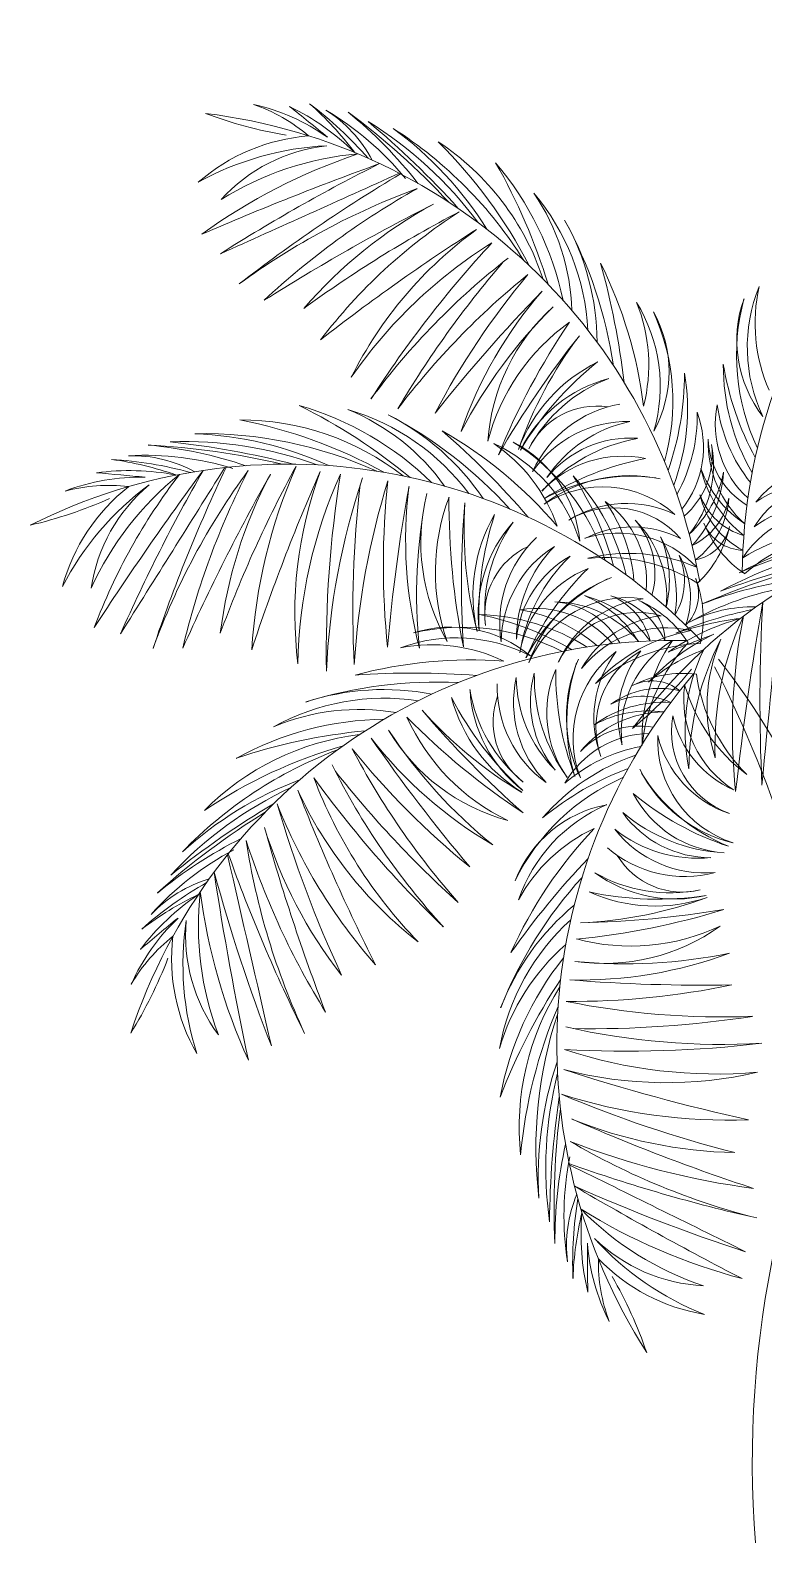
# Model space of a CAD drawing. Header units: centimetres. Extents: x 48 to 15845, y 265 to 7947.
# Drawn here: x 47.98 to 49.217, y 290.49 to 293.042 of the extents above; entities that cross this region are included whole.
import ezdxf

# ---------------------------------------------------------------- set-up
doc = ezdxf.new("R2010")
doc.units = ezdxf.units.CM
doc.layers.add('AMBIENTACIÓN', color=3, linetype='Continuous', lineweight=0)

msp = doc.modelspace()

# ---------------------------------------------------------------- linework, layer by layer
at = {"layer": 'AMBIENTACIÓN', "color": 70, "lineweight": 13}
for centre, radius, start, end in [((50.146, 292.1159), 0.9652, 106.3018, 179.3544), ((48.1586, 291.9439), 0.9652, 9.9939, 83.0464), ((48.5391, 293.6083), 0.7539, 249.5379, 260.2641), ((48.2798, 292.5758), 0.3499, 54.8175, 77.3647), ((48.2638, 292.6468), 0.2859, 49.4734, 71.1098), ((45.8845, 289.7154), 4.0798, 50.4658, 51.6237), ((48.2341, 292.5378), 0.4181, 45.547, 64.0087), ((48.0934, 292.5116), 0.5417, 36.8313, 48.6512), ((48.0534, 292.3937), 0.6584, 41.0741, 52.8239), ((48.2235, 292.4751), 0.5021, 39.1651, 59.4681), ((48.3578, 292.7177), 0.2251, 27.9382, 57.5403), ((48.0462, 292.3268), 0.7445, 37.8745, 50.8657), ((47.7615, 291.8905), 1.2638, 42.9859, 53.3368), ((48.2082, 292.3308), 0.6538, 36.3416, 58.4748), ((47.6038, 291.7546), 1.4766, 41.9491, 50.1428), ((48.2355, 292.3865), 0.6061, 31.8613, 53.9352), ((48.209, 292.2772), 0.7114, 31.9727, 57.3947), ((48.4741, 292.5455), 0.3195, 94.3962, 131.2428), ((48.5043, 292.3514), 0.4967, 92.7906, 119.0043), ((48.511, 292.5669), 0.2823, 96.2938, 137.811), ((48.0886, 292.2675), 0.8245, 27.2979, 45.3338), ((48.4231, 292.4836), 0.4441, 18.2367, 56.5073), ((48.8518, 291.8899), 0.9963, 108.6881, 125.766), ((48.5771, 292.3171), 0.5185, 94.9256, 122.0629), ((50.4558, 287.628), 5.5216, 109.9776, 113.3253), ((49.9165, 290.1269), 3.0088, 116.5986, 122.4767), ((-4.3011, 409.8701), 128.4677, 294.170724, 294.318206), ((49.9993, 290.468), 2.7173, 120.8884, 127.8312), ((47.9113, 292.3289), 0.9842, 16.8291, 29.8379), ((48.362, 292.4772), 0.5282, 11.9394, 40.2686), ((49.0493, 291.6376), 1.2114, 110.1263, 126.2685), ((49.2802, 291.6166), 1.3271, 119.2123, 133.0258), ((50.2206, 289.6688), 3.4528, 116.8692, 122.3181), ((49.028, 292.0684), 0.7736, 118.3964, 139.3239), ((48.6601, 292.7489), 0, 25.541, 28.1974), ((48.5241, 292.5589), 0.3697, 1.634, 34.3215), ((48.5329, 292.5169), 0.3881, 2.8749, 40.1845), ((49.6463, 290.9295), 2.0376, 117.5645, 126.2559), ((49.2032, 291.9607), 0.9223, 122.8102, 142.6863), ((48.5141, 292.5142), 0.4219, 0.2442, 29.5174), ((48.2402, 292.3702), 0.7313, 8.3399, 28.7612), ((50.4957, 289.9392), 3.2809, 122.4993, 128.1359), ((49.1369, 292.1497), 0.6877, 125.9737, 153.4767), ((48.7329, 292.7063), 0, 28.1974, 36.8013), ((49.191, 291.9947), 0.8135, 122.1122, 145.3856), ((50.1563, 291.3923), 1.9029, 137.2634, 147.3071), ((49.5166, 291.7146), 1.1929, 127.7575, 143.7356), ((50.1373, 291.4898), 1.7884, 139.5534, 149.2711), ((48.2708, 292.3166), 0.7492, 7.0127, 26.3784), ((47.6, 292.2801), 1.3919, 6.9199, 15.3873), ((49.6498, 291.6066), 1.318, 129.0655, 142.7962), ((49.8409, 291.7771), 1.3309, 140.1455, 152.2662), ((50.8506, 290.6592), 2.7936, 135.9348, 141.5466), ((49.3934, 292.1269), 0.727, 139.1797, 160.8353), ((49.4598, 292.5073), 0.2704, 157.7459, 205.5533), ((49.4833, 292.5477), 0.2807, 167.2314, 203.6757), ((49.4663, 291.9673), 0.8576, 134.8075, 152.3331), ((49.0889, 292.3256), 0.3378, 132.2291, 176.05), ((48.7722, 292.4415), 0.2704, 343.7949, 31.6023), ((48.7425, 292.4775), 0.2807, 345.6725, 22.1168), ((48.6998, 292.4161), 0.3641, 343.8677, 24.4831), ((48.8492, 292.4659), 0.2082, 331.3238, 29.0532), ((49.5353, 292.494), 0.3641, 164.8652, 205.4805), ((49.3799, 292.5189), 0.2082, 160.295, 218.0244), ((49.0963, 292.2605), 0.3555, 125.5726, 165.6058), ((49.9077, 291.8611), 1.2292, 145.9307, 157.7739), ((50.2168, 291.4901), 1.6711, 141.6529, 149.9843), ((49.4689, 292.1019), 0.7052, 142.9333, 160.7115), ((49.0573, 292.2395), 0.2712, 116.3068, 159.4339), ((49.2803, 292.051), 0.5515, 128.4933, 149.1481), ((48.5847, 292.4633), 0.4988, 340.8291, 0.0392), ((48.7245, 292.4032), 0.3641, 339.3659, 9.5519), ((49.513, 292.4773), 0.3641, 179.7964, 209.9823), ((49.6412, 292.5593), 0.4988, 189.3091, 208.5191), ((49.0129, 292.2319), 0.2298, 104.3203, 153.673), ((49.0454, 292.2165), 0.2543, 110.5651, 152.0339), ((48.2876, 291.9016), 0.5282, 45.6116, 73.9408), ((47.9947, 291.5284), 0.9842, 50.5013, 63.5101), ((48.4079, 292.0294), 0.3881, 36.5471, 73.8567), ((48.3772, 292.0595), 0.3697, 35.3062, 67.9937), ((48.2455, 291.745), 0.7313, 42.0121, 62.4334), ((48.3936, 292.0167), 0.4219, 33.9164, 63.1896), ((48.9354, 292.2812), 0.127, 81.3988, 154.5592), ((49.009, 292.2148), 0.1997, 99.916, 155.4393), ((48.8302, 292.3917), 0.2747, 331.1669, 1.2596), ((48.9472, 292.3387), 0.1683, 321.6084, 20.5606), ((49.3038, 292.3774), 0.1683, 168.7876, 227.7399), ((49.4106, 292.4488), 0.2747, 188.0887, 218.1813), ((48.2711, 291.6503), 0.7114, 65.6449, 91.0669), ((48.2326, 291.756), 0.6061, 65.5335, 87.6074), ((48.335, 291.9408), 0.4441, 51.9089, 90.1795), ((48.1763, 291.5755), 0.8245, 60.9701, 79.006), ((48.3007, 291.7174), 0.7492, 40.6849, 60.0506), ((47.7627, 291.3151), 1.3919, 40.5921, 49.0595), ((48.9871, 292.1888), 0.1933, 88.7513, 145.7045), ((49.0381, 292.162), 0.225, 101.9876, 146.1235), ((48.1131, 291.0804), 1.2638, 76.6581, 87.009), ((48.1082, 291.6014), 0.7445, 71.5467, 84.5379), ((48.2408, 291.6945), 0.6538, 70.0138, 92.147), ((48.0572, 290.8798), 1.4766, 75.6213, 83.815), ((48.6488, 292.0993), 0.2704, 17.4671, 65.2745), ((48.6041, 292.1128), 0.2807, 19.3447, 55.789), ((48.6026, 292.0381), 0.3641, 17.5399, 58.1553), ((48.6993, 292.1624), 0.2082, 4.996, 62.7254), ((49.056, 292.0693), 0.289, 100.2632, 137.4219), ((48.9921, 292.1722), 0.182, 86.0885, 140.7103), ((48.9941, 292.3259), 0.1363, 310.5803, 7.4034), ((48.9471, 292.3086), 0.1855, 321.0713, 10.829), ((49.2596, 292.3572), 0.1363, 181.9448, 238.7679), ((49.3088, 292.3478), 0.1855, 178.5192, 228.2769), ((48.4141, 291.345), 0.9652, 43.666, 116.7186), ((48.0771, 291.661), 0.6584, 74.7463, 86.4961), ((48.045, 291.7813), 0.5417, 70.5035, 82.3234), ((48.1735, 291.8231), 0.5021, 72.8373, 93.1403), ((48.1508, 292.0994), 0.2251, 61.6103, 91.2125), ((48.9794, 292.136), 0.1876, 78.1443, 136.5955), ((49.1077, 291.8418), 0.4861, 100.6342, 122.3857), ((49.3458, 292.1315), 0.1826, 66.5279, 141.0681), ((48.1645, 291.9382), 0.3499, 88.4897, 111.0369), ((48.5554, 291.8876), 0.5185, 128.5978, 155.7351), ((52.7187, 289.0269), 5.5216, 143.6498, 146.9975), ((49.0208, 291.6844), 0.9963, 142.3603, 159.4382), ((48.1475, 291.8812), 0.4181, 79.2192, 97.6809), ((47.7571, 288.2296), 4.0798, 84.138, 85.2959), ((-60.6273, 360.4001), 128.4677, 327.842919, 327.990401), ((50.8844, 290.8075), 3.0088, 150.2708, 156.1489), ((50.7642, 291.1374), 2.7173, 154.5606, 161.5034), ((49.3251, 291.5839), 1.2114, 143.7985, 159.9407), ((49.5289, 291.6945), 1.3271, 152.8845, 166.698), ((51.3915, 290.5949), 3.4528, 150.5414, 155.9903), ((50.2145, 291.3257), 2.0376, 151.2367, 159.9281), ((49.0685, 291.9307), 0.7736, 152.0686, 172.9961), ((49.274, 291.9381), 0.9223, 156.4824, 176.3585), ((51.4705, 290.9724), 3.2809, 156.1715, 161.8081), ((48.385, 292.293), 0, 59.2132, 61.8696), ((49.114, 292.0587), 0.6877, 159.6459, 187.1488), ((49.245, 291.9597), 0.8135, 155.7844, 179.0578), ((48.4693, 292.2979), 0, 61.8696, 70.4735), ((50.3823, 291.9936), 1.9029, 170.9356, 180.9793), ((49.6713, 291.9071), 1.1929, 161.4297, 177.4078), ((48.9904, 292.0525), 0.2384, 77.3791, 127.0689), ((48.9948, 291.9817), 0.3081, 82.3661, 118.5916), ((48.6303, 292.0411), 0.3641, 13.0381, 43.2241), ((48.4807, 292.0136), 0.4988, 14.5013, 33.7114), ((48.9607, 292.3331), 0.1922, 312.7937, 349.0099), ((48.9496, 292.3093), 0.2002, 317.0677, 356.3287), ((49.3062, 292.3481), 0.2002, 193.0195, 232.2805), ((49.2913, 292.3698), 0.1922, 200.3383, 236.5545), ((48.4757, 291.8758), 0.4967, 126.4628, 152.6765), ((48.343, 292.0206), 0.3195, 128.0684, 164.915), ((48.1118, 291.9884), 0.2859, 83.1456, 104.782), ((48.3619, 292.0589), 0.2823, 129.966, 171.4832), ((50.3125, 292.0642), 1.7884, 173.2256, 182.9433), ((49.842, 291.8911), 1.318, 162.7377, 176.4684), ((49.9065, 292.1389), 1.3309, 173.8177, 185.9384), ((51.3667, 291.7684), 2.7936, 169.607, 175.2188), ((49.3402, 292.1819), 0.727, 172.8519, 194.5075), ((49.4893, 292.0895), 0.8576, 168.4797, 186.0053), ((48.9766, 292.1785), 0.3378, 165.9013, 209.7222), ((48.9457, 292.0892), 0.1826, 48.2802, 122.8203), ((49.3278, 292.1279), 0.148, 68.6416, 148.7871), ((49.3104, 292.0944), 0.1856, 67.4231, 125.0715), ((47.8078, 292.9411), 0.7539, 283.2101, 293.9363), ((49.0188, 292.1284), 0.3555, 159.2448, 199.278), ((49.9155, 292.2459), 1.2292, 179.6029, 191.4461), ((50.3785, 292.1086), 1.6711, 175.3251, 183.6565), ((49.4169, 292.203), 0.7052, 176.6055, 194.3837), ((48.9867, 292.0583), 0.1856, 64.2767, 121.9252), ((48.9641, 292.0886), 0.148, 40.5611, 120.7066), ((48.8514, 292.1108), 0.1683, 355.2805, 54.2328), ((48.7246, 292.0901), 0.2747, 4.8391, 34.9318), ((49.7695, 291.287), 0.9652, 70.2156, 143.2682), ((49.0491, 292.2734), 0.111, 295.1453, 349.2423), ((49.018, 292.2613), 0.1404, 306.6602, 356.475), ((49.2139, 292.2965), 0.111, 200.106, 254.203), ((49.2465, 292.2896), 0.1404, 192.8733, 242.6881), ((49.3327, 292.052), 0.1811, 81.2423, 146.4539), ((49.3067, 292.0615), 0.1778, 72.4569, 126.3951), ((48.998, 292.0893), 0.2712, 149.979, 193.1061), ((48.9653, 292.0584), 0.2298, 137.9925, 187.3452), ((49.2881, 292.0561), 0.5515, 162.1654, 182.8203), ((49.0008, 292.0635), 0.2543, 144.2373, 185.7061), ((48.868, 292.0857), 0.1855, 354.7435, 44.5012), ((48.8975, 292.1262), 0.1363, 344.2525, 41.0756), ((49.184, 292.238), 0.0731, 201.8218, 268.4901), ((49.2885, 292.279), 0.1853, 201.5848, 235.9351), ((48.9716, 292.0419), 0.1997, 133.5882, 189.1115), ((48.9957, 292.0264), 0.1778, 62.9531, 116.8913), ((48.9715, 292.0129), 0.1811, 42.8943, 108.1059), ((48.8697, 292.0877), 0.2002, 350.7399, 30.0009), ((48.8658, 292.1137), 0.1922, 346.4659, 22.6821), ((49.088, 292.2205), 0.0731, 280.8581, 347.5264), ((48.9783, 292.244), 0.1853, 313.4131, 347.7634), ((49.5052, 291.4963), 0.7114, 92.1945, 117.6164), ((49.3382, 291.9064), 0.2913, 85.629, 122.4911), ((49.378, 291.9016), 0.2957, 93.4061, 130.8233), ((48.8735, 292.0564), 0.127, 115.071, 188.2314), ((48.9677, 292.0082), 0.1933, 122.4235, 179.3767), ((49.025, 292.0141), 0.225, 135.6598, 179.7957), ((48.9897, 291.8683), 0.2913, 66.8571, 103.7192), ((49.4583, 291.5222), 0.6538, 96.5633, 118.6965), ((49.4235, 291.5736), 0.6061, 92.083, 114.1569), ((50.9555, 290.6256), 1.7576, 118.8834, 184.4161), ((48.9811, 291.9971), 0.182, 119.7607, 174.3825), ((49.0913, 291.9469), 0.289, 133.9354, 171.0941), ((48.9906, 291.96), 0.1876, 111.8165, 170.2677), ((49.2604, 291.7863), 0.4861, 134.3064, 156.0579), ((48.9513, 291.8571), 0.2957, 58.5249, 95.9421), ((48.9724, 292.113), 0.111, 328.8174, 22.9144), ((48.9532, 292.0857), 0.1404, 340.3323, 30.1472), ((49.6186, 290.9158), 1.2638, 103.2077, 113.5585), ((49.6583, 290.7114), 1.4766, 102.1709, 110.3645), ((49.0889, 291.8401), 0.3081, 116.0383, 152.2638), ((49.0461, 291.8966), 0.2384, 111.0513, 160.7411), ((49.0342, 292.0906), 0.0731, 314.5303, 21.1986), ((48.9298, 292.0493), 0.1853, 347.0853, 21.4356), ((49.3813, 291.3796), 0.7445, 98.0963, 111.0874), ((48.9885, 291.9024), 0.1826, 81.9524, 156.4925), ((49.0397, 291.8994), 0.1856, 97.9489, 155.5973), ((48.8629, 291.8949), 0.2002, 35.7504, 75.0113), ((48.8418, 291.9105), 0.1922, 31.4764, 67.6926), ((48.9234, 291.9525), 0.1404, 25.3428, 75.1576), ((48.9177, 291.9854), 0.111, 13.8279, 67.9249), ((48.9326, 291.9102), 0.1853, 32.0958, 66.4461), ((48.9772, 292.0132), 0.0731, 359.5407, 66.2091), ((49.3406, 291.6072), 0.5021, 99.3868, 119.6898), ((-78.6389, 304.3218), 128.4677, 354.392471, 354.539953), ((48.7267, 291.6926), 0.3641, 58.0486, 88.2345), ((48.6403, 291.5673), 0.4988, 59.5118, 78.7218), ((48.8337, 291.8983), 0.1683, 40.291, 99.2433), ((48.7587, 291.794), 0.2747, 49.8496, 79.9422), ((48.8631, 291.8923), 0.1855, 39.7539, 89.5116), ((48.8554, 291.9418), 0.1363, 29.263, 86.0861), ((49.0042, 291.912), 0.148, 74.2333, 154.3788), ((49.0649, 291.8778), 0.1778, 96.6253, 150.5635), ((49.3268, 291.4191), 0.6584, 101.2958, 113.0457), ((49.1968, 291.8442), 0.2251, 88.1599, 117.762), ((54.6564, 291.1374), 5.5216, 170.1993, 173.5471), ((52.2196, 291.9104), 3.0088, 176.8203, 182.6984), ((48.6897, 291.8271), 0.2082, 50.0064, 107.7359), ((48.7092, 291.6709), 0.3641, 62.5504, 103.1657), ((49.0523, 291.8532), 0.1811, 76.5665, 141.7781), ((49.1476, 291.7429), 0.2913, 100.5293, 137.3914), ((49.2915, 291.6475), 0.4181, 105.7687, 124.2305), ((49.2443, 291.5123), 0.5417, 97.0531, 108.8729), ((49.6534, 291.8356), 0.5185, 155.1474, 182.2847), ((50.1606, 291.8618), 0.9963, 168.9098, 185.9878), ((49.0661, 291.0476), 0.9652, 88.6765, 161.7291), ((48.6985, 291.7468), 0.2704, 62.4776, 110.285), ((48.6574, 291.7248), 0.2807, 64.3552, 100.7994), ((49.1218, 291.7123), 0.2957, 92.1971, 129.6143), ((49.1579, 291.8582), 0.1811, 121.5769, 186.7886), ((49.3033, 291.8477), 0.2913, 145.5398, 182.4019), ((49.3066, 291.8078), 0.2957, 137.2076, 174.6247), ((49.2812, 291.7061), 0.3499, 115.0392, 137.5864), ((50.5743, 288.2064), 4.0798, 110.6875, 111.8455), ((49.5875, 291.7894), 0.4967, 153.0123, 179.226), ((49.4038, 291.9023), 0.2823, 156.5156, 198.0327), ((48.7226, 291.2307), 0.7492, 85.6954, 105.061), ((49.1228, 291.8845), 0.2384, 156.0618, 205.7516), ((49.078, 291.8479), 0.1826, 126.9628, 201.503), ((49.1163, 291.882), 0.1856, 142.9593, 200.6078), ((49.0822, 291.8658), 0.148, 119.2438, 199.3892), ((49.1494, 291.8846), 0.1778, 141.6357, 195.574), ((49.2116, 291.7275), 0.2859, 109.6951, 131.3315), ((49.404, 291.8596), 0.3195, 154.618, 191.4646), ((48.1776, 291.2185), 1.2284, 9.5627, 38.3735), ((48.6267, 290.5658), 1.3919, 85.6026, 94.07), ((49.0058, 291.9096), 0.182, 164.7712, 219.3929), ((49.1192, 291.9521), 0.289, 178.9458, 216.1045), ((49.0388, 291.8901), 0.1876, 156.827, 215.2782), ((49.3524, 291.9581), 0.4861, 179.3169, 201.0684), ((49.8335, 291.3302), 0.9652, 139.4839, 212.5365), ((49.193, 291.8749), 0.3081, 161.0488, 197.2742), ((49.0806, 291.7719), 0.1853, 82.9032, 117.2535), ((48.5138, 292.4438), 0.7539, 309.7597, 320.4859), ((49.3964, 291.9971), 0.2957, 188.015, 225.4322), ((47.3184, 291.0472), 2.0363, 7.4686, 26.8993), ((48.664, 291.2112), 0.7313, 87.0225, 107.4438), ((48.5766, 291.508), 0.4219, 78.9268, 108.2001), ((48.9727, 291.9706), 0.2543, 189.2478, 230.7166), ((48.9513, 291.9417), 0.2298, 183.0029, 232.3557), ((48.9673, 291.9346), 0.1997, 178.5987, 234.1219), ((48.9885, 291.908), 0.1933, 167.434, 224.3872), ((49.0248, 291.9527), 0.225, 180.6703, 224.8061), ((49.042, 291.7915), 0.1404, 76.1502, 125.965), ((49.029, 291.8715), 0.0731, 50.3482, 117.0165), ((49.2633, 291.9137), 0.1811, 172.3844, 237.596), ((49.3633, 292.0197), 0.2913, 196.3472, 233.2093), ((48.5776, 291.5271), 0.3881, 81.5575, 118.8671), ((49.1811, 292.1685), 0.5515, 207.1759, 227.8308), ((48.9525, 291.9868), 0.2712, 194.9895, 238.1165), ((48.8877, 291.8755), 0.127, 160.0814, 233.2419), ((49.0485, 291.7082), 0.2002, 86.5578, 125.8187), ((49.0129, 291.8078), 0.111, 64.6353, 118.7323), ((48.583, 291.3516), 0.5282, 90.622, 118.9513), ((48.5348, 291.5266), 0.3697, 80.3166, 113.0042), ((49.4904, 292.7464), 1.2292, 224.6134, 236.4566), ((48.9396, 292.0292), 0.3555, 204.2553, 244.2884), ((49.1683, 292.3634), 0.7052, 221.616, 239.3942), ((49.9149, 292.9767), 1.6711, 220.3356, 228.667), ((49.0506, 291.7067), 0.1855, 90.5614, 140.319), ((49.023, 291.7017), 0.1922, 82.2838, 118.5), ((49.2096, 291.8598), 0.148, 170.0512, 250.1967), ((49.2375, 291.9237), 0.1778, 192.4432, 246.3814), ((48.5888, 291.4129), 0.4441, 96.9193, 135.19), ((48.6399, 290.8807), 0.9842, 95.5117, 108.5206), ((49.2997, 292.3344), 0.8576, 213.4902, 231.0158), ((48.8743, 292.0347), 0.3378, 210.9117, 254.7327), ((49.0274, 291.6877), 0.1683, 91.0984, 150.0507), ((49.0074, 291.732), 0.1363, 80.0704, 136.8935), ((49.2208, 291.8452), 0.1826, 177.7702, 252.3104), ((49.2186, 291.8964), 0.1856, 193.7667, 251.4152), ((48.7491, 291.1624), 0.7114, 110.6554, 136.0773), ((48.735, 291.0424), 0.8245, 105.9805, 124.0165), ((49.6894, 292.4436), 1.318, 207.7482, 221.4788), ((49.5597, 292.6644), 1.3309, 218.8282, 230.9488), ((50.8541, 293.4351), 2.7936, 214.6175, 220.2293), ((49.1289, 292.2942), 0.727, 217.8624, 239.518), ((49.0608, 291.5637), 0.2747, 100.657, 130.7496), ((49.5574, 292.3341), 1.1929, 206.4402, 222.4183), ((49.1192, 291.4748), 0.3641, 108.856, 139.0419), ((48.6471, 291.2098), 0.6061, 110.5439, 132.6178), ((49.9989, 292.8981), 1.9029, 215.9461, 225.9897), ((49.2188, 292.0699), 0.8135, 200.7949, 224.0682), ((49.8996, 292.8986), 1.7884, 218.2361, 227.9537), ((49.1249, 291.4475), 0.3641, 113.3578, 153.9731), ((49.1617, 291.3287), 0.4988, 110.3192, 129.5292), ((49.2207, 291.9031), 0.2384, 206.8692, 256.559), ((49.2726, 291.9514), 0.3081, 211.8562, 248.0817), ((48.6964, 291.1721), 0.6538, 115.0242, 137.1574), ((49.0562, 292.0472), 0.6877, 204.6563, 232.1593), ((51.4904, 292.9458), 3.2809, 201.182, 206.8186), ((48.4312, 291.7603), 0, 106.8801, 115.4839), ((49.1633, 291.8415), 0.1876, 207.6344, 266.0856), ((49.3088, 292.1275), 0.4861, 230.1243, 251.8758), ((49.0404, 290.6477), 1.2638, 121.6686, 132.0194), ((49.1428, 290.4664), 1.4766, 120.6318, 128.8254), ((50.3526, 292.3073), 2.0376, 196.2472, 204.9385), ((49.2546, 292.0751), 0.9223, 201.4929, 221.369), ((48.9915, 291.5311), 0.2082, 100.8139, 158.5433), ((49.0593, 291.4873), 0.2704, 113.285, 161.0924), ((49.1145, 291.9245), 0.7736, 197.0791, 218.0066), ((51.7015, 292.623), 3.4528, 195.5518, 201.0007), ((48.3751, 291.6973), 0, 104.2236, 106.8801), ((49.1273, 291.8282), 0.182, 215.5786, 270.2003), ((49.1661, 291.943), 0.289, 229.7532, 266.9119), ((48.6685, 291.0125), 0.7445, 116.5572, 129.5483), ((49.6071, 292.0831), 1.3271, 197.8949, 211.7085), ((49.5412, 291.8608), 1.2114, 188.809, 204.9511), ((49.4746, 291.1797), 0.7492, 136.5028, 155.8684), ((49.0504, 291.4414), 0.2807, 115.1626, 151.6069), ((49.1176, 291.8138), 0.1933, 218.2414, 275.1946), ((49.1059, 291.8702), 0.225, 231.4777, 275.6136), ((48.5579, 291.2154), 0.5021, 117.8477, 138.1507), ((-76.8619, 262.7501), 128.4677, 12.853375, 13.000857), ((50.8744, 292.5629), 2.7173, 199.571, 206.5139), ((49.0837, 291.8142), 0.1997, 229.4061, 284.9294), ((49.0792, 291.7152), 0.127, 210.8888, 284.0493), ((51.1927, 292.4147), 3.0088, 195.2812, 201.1594), ((53.7488, 292.4531), 5.5216, 188.6602, 192.008), ((49.9293, 290.6852), 1.3919, 136.41, 144.8774), ((49.068, 291.8063), 0.2298, 233.8104, 283.1631), ((49.0592, 291.8412), 0.2543, 240.0552, 281.524), ((48.6044, 291.0327), 0.6584, 119.7567, 131.5066), ((48.3464, 291.3947), 0.2251, 106.6208, 136.2229), ((49.4527, 291.122), 0.7313, 137.8299, 158.2512), ((48.4984, 291.2381), 0.4181, 124.2296, 142.6914), ((48.4966, 291.095), 0.5417, 115.514, 127.3338), ((48.7822, 291.5311), 0.5185, 173.6083, 200.7456), ((49.255, 291.7167), 0.9963, 187.3707, 204.4487), ((48.8783, 292.2409), 0.7052, 272.4234, 290.2016), ((49.0339, 291.8357), 0.2712, 245.7969, 288.9239), ((49.0375, 292.1277), 0.5515, 257.9833, 278.6382), ((48.4702, 291.2904), 0.3499, 133.5001, 156.0474), ((50.805, 288.3804), 4.0798, 129.1484, 130.3064), ((49.1674, 291.2418), 0.4219, 129.7342, 159.0075), ((48.7851, 292.7326), 1.2292, 275.4208, 287.264), ((48.8748, 293.2071), 1.6711, 271.143, 279.4744), ((48.7343, 291.4665), 0.4967, 171.4732, 197.687), ((48.5243, 291.5154), 0.2823, 174.9765, 216.4936), ((49.1533, 291.2547), 0.3881, 132.3649, 169.6745), ((48.9473, 291.8054), 0.3378, 261.7191, 305.5401), ((48.9928, 291.8525), 0.3555, 255.0627, 295.0958), ((48.3974, 291.2887), 0.2859, 128.156, 149.7924), ((48.538, 291.475), 0.3195, 173.0789, 209.9255), ((49.1265, 291.2212), 0.3697, 131.124, 163.8116), ((47.5087, 291.7472), 0.7539, 328.2206, 338.9468), ((49.2926, 291.148), 0.5282, 141.4294, 169.7587), ((48.9071, 292.1667), 0.727, 268.6698, 290.3254), ((48.9839, 292.3245), 0.8576, 264.2976, 281.8232), ((49.6936, 290.8945), 0.9842, 146.3191, 159.328), ((49.2488, 291.1911), 0.4441, 147.7268, 185.9974), ((48.8924, 292.7345), 1.3309, 269.6356, 281.7563), ((49.113, 294.2247), 2.7936, 265.4249, 271.0367), ((49.6283, 291.0704), 0.8245, 156.7879, 174.8239), ((49.1455, 292.6955), 1.318, 258.5556, 272.2862), ((49.5443, 291.1571), 0.7114, 161.4628, 186.8847), ((48.9256, 293.146), 1.7884, 269.0435, 278.7611), ((49.1469, 292.524), 1.1929, 257.2476, 273.2257), ((48.9888, 293.2226), 1.9029, 266.7535, 276.7971), ((49.1377, 292.0946), 0.8135, 251.6023, 274.8757), ((49.443, 291.108), 0.6061, 161.3514, 183.4252), ((49.5034, 291.1225), 0.6538, 165.8317, 187.9648), ((49.8944, 294.4087), 3.2809, 251.9894, 257.626), ((49.0526, 291.9542), 0.6877, 255.4637, 282.9667), ((48.88, 291.2886), 0, 157.6875, 166.2914), ((50.3325, 291.0224), 1.4766, 171.4392, 179.6329), ((49.1563, 292.1257), 0.9223, 252.3003, 272.1764), ((49.6702, 293.1234), 2.0376, 247.0546, 255.7459), ((50.1273, 291.0576), 1.2638, 172.476, 182.8268), ((50.278, 294.3683), 3.4528, 246.3592, 251.8081), ((49.1846, 291.9219), 0.7736, 247.8865, 268.814), ((48.8934, 291.2053), 0, 155.031, 157.6875), ((49.6095, 290.9999), 0.7445, 167.3646, 180.3557), ((49.5035, 292.2124), 1.2114, 239.6164, 255.7585), ((49.3728, 292.4039), 1.3271, 248.7023, 262.5159), ((49.3823, 291.0424), 0.5021, 168.6551, 188.9581), ((49.8019, 293.6893), 2.7173, 250.3784, 257.3213), ((-7.8127, 175.8507), 128.4677, 63.660789, 63.808271), ((51.7034, 295.8477), 5.5216, 239.4677, 242.8154), ((50.1179, 293.8423), 3.0088, 246.0886, 251.9668), ((49.1097, 290.9918), 0.2251, 157.4282, 187.0304), ((49.5533, 290.963), 0.6584, 170.5642, 182.314), ((49.4369, 290.9188), 0.5417, 166.3214, 178.1413), ((49.3271, 291.0107), 0.4181, 175.037, 193.4988), ((49.4344, 291.8995), 0.9963, 238.1781, 255.2561), ((49.2794, 291.4158), 0.5185, 224.4157, 251.553), ((52.9995, 290.9924), 4.0798, 179.9558, 181.1138), ((49.2687, 291.0219), 0.3499, 184.3075, 206.8548), ((49.2992, 291.3378), 0.4967, 222.2807, 248.4944), ((49.1286, 291.206), 0.2823, 225.7839, 267.301), ((49.1686, 291.191), 0.3195, 223.8863, 260.7329), ((49.2241, 290.9644), 0.2859, 178.9634, 200.5998), ((48.3071, 290.5653), 0.7539, 19.028, 29.7542)]:
    msp.add_arc(centre, radius, start, end, dxfattribs=at)

doc.saveas('drawing.dxf')
